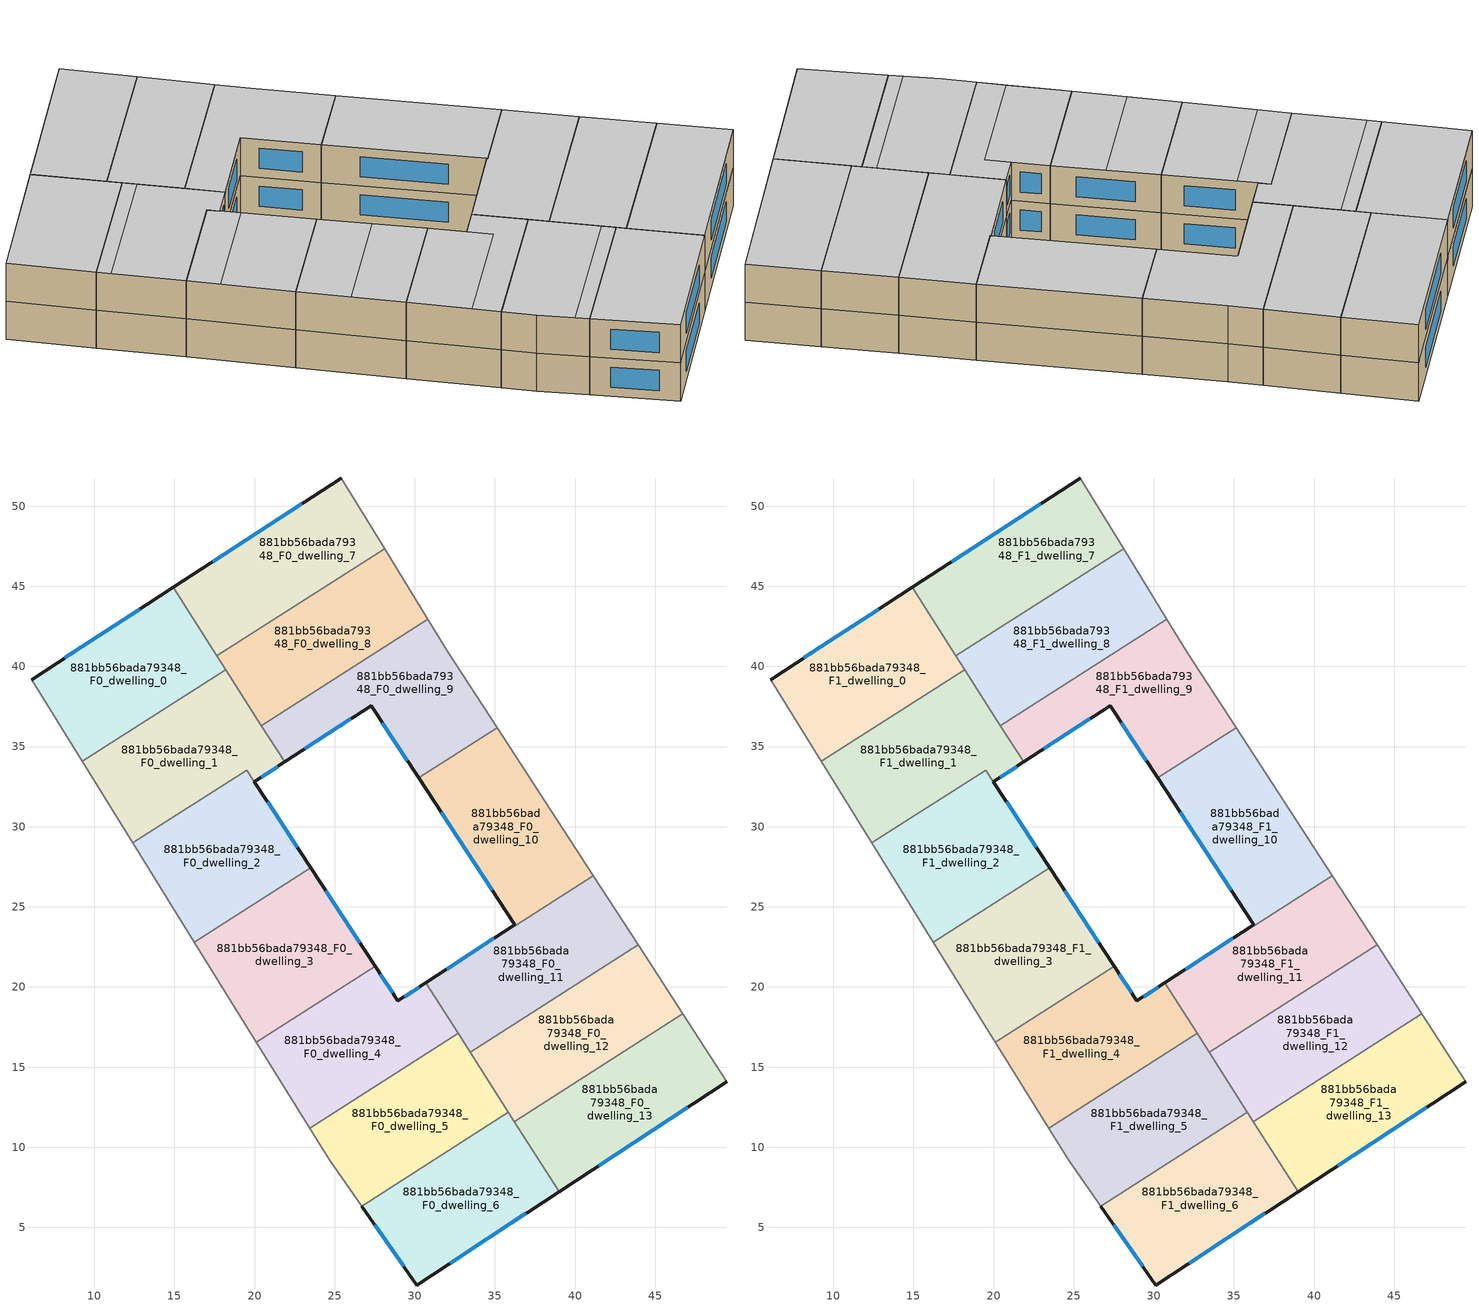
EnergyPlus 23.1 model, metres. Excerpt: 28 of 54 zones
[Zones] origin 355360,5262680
881bb56bada79348_F0_dwelling_0
 floor ground (EU_floor_Construction): 14.92,44.93 18.2,39.8 9.25,34.08 6.09,39.18 z0
 wall outside (EU_wall_Construction): 14.92,44.93 6.09,39.18 z0:3
 wall to 881bb56bada79348_F0_dwelling_1 (EU_wall_Construction): 9.25,34.08 18.2,39.8 z0:3
 wall adiabatic (EU_wall_Construction): 6.09,39.18 9.25,34.08 z0:3
 wall to 881bb56bada79348_F0_dwelling_7 (EU_wall_Construction): 17.65,40.65 14.92,44.93 z0:3
 wall to 881bb56bada79348_F0_dwelling_8 (EU_wall_Construction): 18.2,39.8 17.65,40.65 z0:3
 window (EU_Window_Construction): 12.85,43.58 8.16,40.53 z0.7:2.3
881bb56bada79348_F0_dwelling_1
 floor ground (EU_floor_Construction): 18.2,39.8 21.88,34.04 19.99,32.81 19.52,33.53 12.41,28.99 9.25,34.08 z0
 wall outside (EU_wall_Construction): 19.99,32.81 21.88,34.04 z0:3
 wall to 881bb56bada79348_F0_dwelling_2 (EU_wall_Construction): 12.41,28.99 19.52,33.53 19.99,32.81 z0:3
 wall adiabatic (EU_wall_Construction): 9.25,34.08 12.41,28.99 z0:3
 wall to 881bb56bada79348_F0_dwelling_8 (EU_wall_Construction): 20.43,36.3 18.2,39.8 z0:3
 wall to 881bb56bada79348_F0_dwelling_9 (EU_wall_Construction): 21.88,34.04 20.43,36.3 z0:3
 window (EU_Window_Construction): 20.43,33.1 21.43,33.75 z0.7:2.3
881bb56bada79348_F0_dwelling_10
 floor ground (EU_floor_Construction): 35.13,36.17 41.12,26.94 36.26,23.83 36.23,23.88 30.23,33.04 z0
 wall outside (EU_wall_Construction): 30.23,33.04 36.23,23.88 z0:3
 wall to 881bb56bada79348_F0_dwelling_9 (EU_wall_Construction): 35.13,36.17 30.23,33.04 z0:3
 wall adiabatic (EU_wall_Construction): 41.12,26.94 35.13,36.17 z0:3
 wall to 881bb56bada79348_F0_dwelling_11 (EU_wall_Construction): 36.23,23.88 36.26,23.83 41.12,26.94 z0:3
 window (EU_Window_Construction): 31.64,30.89 34.82,26.03 z0.7:2.3
881bb56bada79348_F0_dwelling_11
 floor ground (EU_floor_Construction): 41.12,26.94 43.93,22.63 33.45,15.93 30.68,20.26 36.23,23.88 36.26,23.83 z0
 wall outside (EU_wall_Construction): 36.23,23.88 30.68,20.26 z0:3
 wall to 881bb56bada79348_F0_dwelling_12 (EU_wall_Construction): 33.45,15.93 43.93,22.63 z0:3
 wall adiabatic (EU_wall_Construction): 43.93,22.63 41.12,26.94 z0:3
 wall to 881bb56bada79348_F0_dwelling_4 (EU_wall_Construction): 30.68,20.26 32.71,17.1 z0:3
 wall to 881bb56bada79348_F0_dwelling_5 (EU_wall_Construction): 32.71,17.1 33.45,15.93 z0:3
 window (EU_Window_Construction): 34.93,23.03 31.99,21.11 z0.7:2.3
881bb56bada79348_F0_dwelling_12
 floor ground (EU_floor_Construction): 43.93,22.63 46.72,18.33 36.22,11.61 33.45,15.93 z0
 wall to 881bb56bada79348_F0_dwelling_13 (EU_wall_Construction): 36.22,11.61 46.72,18.33 z0:3
 wall adiabatic (EU_wall_Construction): 46.72,18.33 43.93,22.63 z0:3
 wall to 881bb56bada79348_F0_dwelling_5 (EU_wall_Construction): 33.45,15.93 35.84,12.19 z0:3
 wall to 881bb56bada79348_F0_dwelling_6 (EU_wall_Construction): 35.84,12.19 36.22,11.61 z0:3
881bb56bada79348_F0_dwelling_13
 floor ground (EU_floor_Construction): 46.72,18.33 49.47,14.1 39.01,7.24 36.22,11.61 z0
 wall outside (EU_wall_Construction): 39.01,7.24 49.47,14.1 z0:3
 wall adiabatic (EU_wall_Construction): 49.47,14.1 46.72,18.33 z0:3
 wall to 881bb56bada79348_F0_dwelling_6 (EU_wall_Construction): 36.22,11.61 39.01,7.24 z0:3
 window (EU_Window_Construction): 41.47,8.85 47.01,12.49 z0.7:2.3
881bb56bada79348_F0_dwelling_2
 floor ground (EU_floor_Construction): 19.52,33.53 23.5,27.45 16.24,22.81 12.41,28.99 z0
 wall outside (EU_wall_Construction): 23.5,27.45 19.99,32.81 z0:3
 wall adiabatic (EU_wall_Construction): 12.41,28.99 16.24,22.81 z0:3
 wall to 881bb56bada79348_F0_dwelling_3 (EU_wall_Construction): 16.24,22.81 23.5,27.45 z0:3
 window (EU_Window_Construction): 22.67,28.7 20.81,31.55 z0.7:2.3
881bb56bada79348_F0_dwelling_3
 floor ground (EU_floor_Construction): 23.5,27.45 27.52,21.3 20.11,16.57 16.24,22.81 z0
 wall outside (EU_wall_Construction): 27.52,21.3 23.5,27.45 z0:3
 wall to 881bb56bada79348_F0_dwelling_4 (EU_wall_Construction): 20.11,16.57 27.52,21.3 z0:3
 wall adiabatic (EU_wall_Construction): 16.24,22.81 20.11,16.57 z0:3
 window (EU_Window_Construction): 26.58,22.75 24.44,26 z0.7:2.3
881bb56bada79348_F0_dwelling_4
 floor ground (EU_floor_Construction): 30.68,20.26 32.71,17.1 23.45,11.18 20.11,16.57 27.52,21.3 28.95,19.13 z0
 wall outside (EU_wall_Construction): 30.68,20.26 28.95,19.13 27.52,21.3 z0:3
 wall to 881bb56bada79348_F0_dwelling_5 (EU_wall_Construction): 23.45,11.18 32.71,17.1 z0:3
 wall adiabatic (EU_wall_Construction): 20.11,16.57 23.45,11.18 z0:3
 window (EU_Window_Construction): 30.28,20 29.36,19.39 / 28.61,19.64 27.86,20.79 z0.7:2.3
881bb56bada79348_F0_dwelling_5
 floor ground (EU_floor_Construction): 32.71,17.1 35.84,12.19 26.68,6.33 24.69,9.18 23.45,11.18 z0
 wall to 881bb56bada79348_F0_dwelling_6 (EU_wall_Construction): 26.68,6.33 35.84,12.19 z0:3
 wall adiabatic (EU_wall_Construction): 23.45,11.18 24.69,9.18 26.68,6.33 z0:3
881bb56bada79348_F0_dwelling_6
 floor ground (EU_floor_Construction): 35.84,12.19 39.01,7.24 30.11,1.41 26.68,6.33 z0
 wall outside (EU_wall_Construction): 26.68,6.33 30.11,1.41 39.01,7.24 z0:3
 window (EU_Window_Construction): 32.2,2.78 36.92,5.87 / 27.49,5.18 29.31,2.57 z0.7:2.3
881bb56bada79348_F0_dwelling_7
 floor ground (EU_floor_Construction): 25.4,51.75 28.11,47.34 17.65,40.65 14.92,44.93 z0
 wall outside (EU_wall_Construction): 25.4,51.75 14.92,44.93 z0:3
 wall to 881bb56bada79348_F0_dwelling_8 (EU_wall_Construction): 17.65,40.65 28.11,47.34 z0:3
 wall adiabatic (EU_wall_Construction): 28.11,47.34 25.4,51.75 z0:3
 window (EU_Window_Construction): 22.94,50.15 17.38,46.53 z0.7:2.3
881bb56bada79348_F0_dwelling_8
 floor ground (EU_floor_Construction): 28.11,47.34 30.81,42.93 20.43,36.3 17.65,40.65 z0
 wall adiabatic (EU_wall_Construction): 30.81,42.93 28.11,47.34 z0:3
 wall to 881bb56bada79348_F0_dwelling_9 (EU_wall_Construction): 20.43,36.3 30.81,42.93 z0:3
881bb56bada79348_F0_dwelling_9
 floor ground (EU_floor_Construction): 32.05,40.9 35.13,36.17 30.23,33.04 27.28,37.55 21.88,34.04 20.43,36.3 30.81,42.93 z0
 wall outside (EU_wall_Construction): 21.88,34.04 27.28,37.55 30.23,33.04 z0:3
 wall adiabatic (EU_wall_Construction): 35.13,36.17 32.05,40.9 30.81,42.93 z0:3
 window (EU_Window_Construction): 27.97,36.49 29.54,34.1 / 23.15,34.86 26.01,36.73 z0.7:2.3
881bb56bada79348_F1_dwelling_0
 floor to 881bb56bada79348_F0_dwelling_0 (EU_floor_Construction): 14.92,44.93 18.2,39.8 9.25,34.08 6.09,39.18 z3
 wall outside (EU_wall_Construction): 14.92,44.93 6.09,39.18 z3:6
 wall to 881bb56bada79348_F1_dwelling_1 (EU_wall_Construction): 9.25,34.08 18.2,39.8 z3:6
 wall adiabatic (EU_wall_Construction): 6.09,39.18 9.25,34.08 z3:6
 wall to 881bb56bada79348_F1_dwelling_7 (EU_wall_Construction): 17.65,40.65 14.92,44.93 z3:6
 wall to 881bb56bada79348_F1_dwelling_8 (EU_wall_Construction): 18.2,39.8 17.65,40.65 z3:6
 window (EU_Window_Construction): 12.85,43.58 8.16,40.53 z3.7:5.3
 ceiling to 881bb56bada79348_F2_dwelling_0 (EU_floor_Construction): 18.2,39.8 14.92,44.93 6.09,39.18 9.25,34.08 z6
881bb56bada79348_F1_dwelling_1
 floor to 881bb56bada79348_F0_dwelling_1 (EU_floor_Construction): 18.2,39.8 21.88,34.04 19.99,32.81 19.52,33.53 12.41,28.99 9.25,34.08 z3
 wall outside (EU_wall_Construction): 19.99,32.81 21.88,34.04 z3:6
 wall to 881bb56bada79348_F1_dwelling_2 (EU_wall_Construction): 12.41,28.99 19.52,33.53 19.99,32.81 z3:6
 wall adiabatic (EU_wall_Construction): 9.25,34.08 12.41,28.99 z3:6
 wall to 881bb56bada79348_F1_dwelling_8 (EU_wall_Construction): 20.43,36.3 18.2,39.8 z3:6
 wall to 881bb56bada79348_F1_dwelling_9 (EU_wall_Construction): 21.88,34.04 20.43,36.3 z3:6
 window (EU_Window_Construction): 20.43,33.1 21.43,33.75 z3.7:5.3
 ceiling to 881bb56bada79348_F2_dwelling_1 (EU_floor_Construction): 19.99,32.81 21.88,34.04 18.74,38.95 9.78,33.23 12.41,28.99 19.52,33.53 z6
 ceiling to 881bb56bada79348_F2_dwelling_0 (EU_floor_Construction): 18.74,38.95 18.2,39.8 9.25,34.08 9.78,33.23 z6
881bb56bada79348_F1_dwelling_10
 floor to 881bb56bada79348_F0_dwelling_10 (EU_floor_Construction): 35.13,36.17 41.12,26.94 36.26,23.83 36.23,23.88 30.23,33.04 z3
 wall outside (EU_wall_Construction): 30.23,33.04 36.23,23.88 z3:6
 wall to 881bb56bada79348_F1_dwelling_9 (EU_wall_Construction): 35.13,36.17 30.23,33.04 z3:6
 wall adiabatic (EU_wall_Construction): 41.12,26.94 35.13,36.17 z3:6
 wall to 881bb56bada79348_F1_dwelling_11 (EU_wall_Construction): 36.23,23.88 36.26,23.83 41.12,26.94 z3:6
 window (EU_Window_Construction): 31.64,30.89 34.82,26.03 z3.7:5.3
 ceiling to 881bb56bada79348_F2_dwelling_9 (EU_floor_Construction): 41.12,26.94 35.13,36.17 30.23,33.04 36.23,23.88 36.26,23.83 z6
881bb56bada79348_F1_dwelling_11
 floor to 881bb56bada79348_F0_dwelling_11 (EU_floor_Construction): 41.12,26.94 43.93,22.63 33.45,15.93 30.68,20.26 36.23,23.88 36.26,23.83 z3
 wall outside (EU_wall_Construction): 36.23,23.88 30.68,20.26 z3:6
 wall to 881bb56bada79348_F1_dwelling_12 (EU_wall_Construction): 33.45,15.93 43.93,22.63 z3:6
 wall adiabatic (EU_wall_Construction): 43.93,22.63 41.12,26.94 z3:6
 wall to 881bb56bada79348_F1_dwelling_4 (EU_wall_Construction): 30.68,20.26 32.71,17.1 z3:6
 wall to 881bb56bada79348_F1_dwelling_5 (EU_wall_Construction): 32.71,17.1 33.45,15.93 z3:6
 window (EU_Window_Construction): 34.93,23.03 31.99,21.11 z3.7:5.3
 ceiling to 881bb56bada79348_F2_dwelling_10 (EU_floor_Construction): 43.93,22.63 41.12,26.94 36.26,23.83 36.23,23.88 30.68,20.26 33.45,15.93 z6
881bb56bada79348_F1_dwelling_12
 floor to 881bb56bada79348_F0_dwelling_12 (EU_floor_Construction): 43.93,22.63 46.72,18.33 36.22,11.61 33.45,15.93 z3
 wall to 881bb56bada79348_F1_dwelling_13 (EU_wall_Construction): 36.22,11.61 46.72,18.33 z3:6
 wall adiabatic (EU_wall_Construction): 46.72,18.33 43.93,22.63 z3:6
 wall to 881bb56bada79348_F1_dwelling_5 (EU_wall_Construction): 33.45,15.93 35.84,12.19 z3:6
 wall to 881bb56bada79348_F1_dwelling_6 (EU_wall_Construction): 35.84,12.19 36.22,11.61 z3:6
 ceiling to 881bb56bada79348_F2_dwelling_11 (EU_floor_Construction): 46.72,18.33 43.93,22.63 33.45,15.93 36.22,11.61 z6
881bb56bada79348_F1_dwelling_13
 floor to 881bb56bada79348_F0_dwelling_13 (EU_floor_Construction): 46.72,18.33 49.47,14.1 39.01,7.24 36.22,11.61 z3
 wall outside (EU_wall_Construction): 39.01,7.24 49.47,14.1 z3:6
 wall adiabatic (EU_wall_Construction): 49.47,14.1 46.72,18.33 z3:6
 wall to 881bb56bada79348_F1_dwelling_6 (EU_wall_Construction): 36.22,11.61 39.01,7.24 z3:6
 window (EU_Window_Construction): 41.47,8.85 47.01,12.49 z3.7:5.3
 ceiling to 881bb56bada79348_F2_dwelling_12 (EU_floor_Construction): 49.47,14.1 46.72,18.33 36.22,11.61 39.01,7.24 z6
881bb56bada79348_F1_dwelling_2
 floor to 881bb56bada79348_F0_dwelling_2 (EU_floor_Construction): 19.52,33.53 23.5,27.45 16.24,22.81 12.41,28.99 z3
 wall outside (EU_wall_Construction): 23.5,27.45 19.99,32.81 z3:6
 wall adiabatic (EU_wall_Construction): 12.41,28.99 16.24,22.81 z3:6
 wall to 881bb56bada79348_F1_dwelling_3 (EU_wall_Construction): 16.24,22.81 23.5,27.45 z3:6
 window (EU_Window_Construction): 22.67,28.7 20.81,31.55 z3.7:5.3
 ceiling to 881bb56bada79348_F2_dwelling_2 (EU_floor_Construction): 23.5,27.45 20.77,31.61 13.62,27.04 16.24,22.81 z6
 ceiling to 881bb56bada79348_F2_dwelling_1 (EU_floor_Construction): 20.77,31.61 19.52,33.53 12.41,28.99 13.62,27.04 z6
881bb56bada79348_F1_dwelling_3
 floor to 881bb56bada79348_F0_dwelling_3 (EU_floor_Construction): 23.5,27.45 27.52,21.3 20.11,16.57 16.24,22.81 z3
 wall outside (EU_wall_Construction): 27.52,21.3 23.5,27.45 z3:6
 wall to 881bb56bada79348_F1_dwelling_4 (EU_wall_Construction): 20.11,16.57 27.52,21.3 z3:6
 wall adiabatic (EU_wall_Construction): 16.24,22.81 20.11,16.57 z3:6
 window (EU_Window_Construction): 26.58,22.75 24.44,26 z3.7:5.3
 ceiling to 881bb56bada79348_F2_dwelling_3 (EU_floor_Construction): 27.52,21.3 25.52,24.36 18.19,19.67 20.11,16.57 z6
 ceiling to 881bb56bada79348_F2_dwelling_2 (EU_floor_Construction): 25.52,24.36 23.5,27.45 16.24,22.81 18.19,19.67 z6
881bb56bada79348_F1_dwelling_4
 floor to 881bb56bada79348_F0_dwelling_4 (EU_floor_Construction): 30.68,20.26 32.71,17.1 23.45,11.18 20.11,16.57 27.52,21.3 28.95,19.13 z3
 wall outside (EU_wall_Construction): 30.68,20.26 28.95,19.13 27.52,21.3 z3:6
 wall to 881bb56bada79348_F1_dwelling_5 (EU_wall_Construction): 23.45,11.18 32.71,17.1 z3:6
 wall adiabatic (EU_wall_Construction): 20.11,16.57 23.45,11.18 z3:6
 window (EU_Window_Construction): 30.28,20 29.36,19.39 / 28.61,19.64 27.86,20.79 z3.7:5.3
 ceiling to 881bb56bada79348_F2_dwelling_4 (EU_floor_Construction): 32.71,17.1 30.68,20.26 28.95,19.13 29.93,17.63 22.43,12.83 23.45,11.19 z6
 ceiling to 881bb56bada79348_F2_dwelling_3 (EU_floor_Construction): 29.93,17.63 27.52,21.3 20.11,16.57 22.43,12.83 z6
881bb56bada79348_F1_dwelling_5
 floor to 881bb56bada79348_F0_dwelling_5 (EU_floor_Construction): 32.71,17.1 35.84,12.19 26.68,6.33 24.69,9.18 23.45,11.18 z3
 wall to 881bb56bada79348_F1_dwelling_6 (EU_wall_Construction): 26.68,6.33 35.84,12.19 z3:6
 wall adiabatic (EU_wall_Construction): 23.45,11.18 24.69,9.18 26.68,6.33 z3:6
 ceiling to 881bb56bada79348_F2_dwelling_4 (EU_floor_Construction): 35.32,13.02 32.71,17.1 23.45,11.19 24.69,9.18 26.12,7.14 z6
 ceiling to 881bb56bada79348_F2_dwelling_5 (EU_floor_Construction): 35.84,12.19 35.32,13.02 26.12,7.14 26.68,6.33 z6
881bb56bada79348_F1_dwelling_6
 floor to 881bb56bada79348_F0_dwelling_6 (EU_floor_Construction): 35.84,12.19 39.01,7.24 30.11,1.41 26.68,6.33 z3
 wall outside (EU_wall_Construction): 26.68,6.33 30.11,1.41 39.01,7.24 z3:6
 window (EU_Window_Construction): 32.2,2.78 36.92,5.87 / 27.49,5.18 29.31,2.57 z3.7:5.3
 ceiling to 881bb56bada79348_F2_dwelling_5 (EU_floor_Construction): 39.01,7.24 35.84,12.19 26.68,6.33 30.11,1.41 z6
881bb56bada79348_F1_dwelling_7
 floor to 881bb56bada79348_F0_dwelling_7 (EU_floor_Construction): 25.4,51.75 28.11,47.34 17.65,40.65 14.92,44.93 z3
 wall outside (EU_wall_Construction): 25.4,51.75 14.92,44.93 z3:6
 wall to 881bb56bada79348_F1_dwelling_8 (EU_wall_Construction): 17.65,40.65 28.11,47.34 z3:6
 wall adiabatic (EU_wall_Construction): 28.11,47.34 25.4,51.75 z3:6
 window (EU_Window_Construction): 22.94,50.15 17.38,46.53 z3.7:5.3
 ceiling to 881bb56bada79348_F2_dwelling_6 (EU_floor_Construction): 28.11,47.34 25.4,51.75 14.92,44.93 17.65,40.65 z6
881bb56bada79348_F1_dwelling_8
 floor to 881bb56bada79348_F0_dwelling_8 (EU_floor_Construction): 28.11,47.34 30.81,42.93 20.43,36.3 17.65,40.65 z3
 wall adiabatic (EU_wall_Construction): 30.81,42.93 28.11,47.34 z3:6
 wall to 881bb56bada79348_F1_dwelling_9 (EU_wall_Construction): 20.43,36.3 30.81,42.93 z3:6
 ceiling to 881bb56bada79348_F2_dwelling_7 (EU_floor_Construction): 30.81,42.93 28.11,47.34 17.65,40.65 20.43,36.3 z6
881bb56bada79348_F1_dwelling_9
 floor to 881bb56bada79348_F0_dwelling_9 (EU_floor_Construction): 32.05,40.9 35.13,36.17 30.23,33.04 27.28,37.55 21.88,34.04 20.43,36.3 30.81,42.93 z3
 wall outside (EU_wall_Construction): 21.88,34.04 27.28,37.55 30.23,33.04 z3:6
 wall adiabatic (EU_wall_Construction): 35.13,36.17 32.05,40.9 30.81,42.93 z3:6
 window (EU_Window_Construction): 27.97,36.49 29.54,34.1 / 23.15,34.86 26.01,36.73 z3.7:5.3
 ceiling to 881bb56bada79348_F2_dwelling_8 (EU_floor_Construction): 35.13,36.17 32.05,40.9 30.81,42.93 20.43,36.3 21.88,34.04 27.28,37.55 30.23,33.04 z6
[Building]
EU S2 Campaign: North Axis=0; Terrain=City; Solar Distribution=FullExterior
[Site:Location]
Budapest.Ferenc.Liszt.Intl.AP: Latitude=47.437; Longitude=19.256; Time Zone=1; Elevation=185
[SizingPeriod:WeatherFileDays]
AnnualSizingPeriod: Begin Month=1; Begin Day of Month=1; End Month=12; End Day of Month=31; Day of Week for Start Day=Monday; Use Weather File Daylight Saving Period=No; Use Weather File Rain and Snow Indicators=No
[MATERIAL]
EU_InternalMass_Material: Roughness=MediumRough; Thickness=0.1; Conductivity=1; Density=1800; Specific Heat=900; Thermal Absorptance=0.9; Solar Absorptance=0.7; Visible Absorptance=0.7
[MATERIAL:NOMASS] Roughness=MediumRough; Thermal Absorptance=0.9; Solar Absorptance=0.7; Visible Absorptance=0.7
Name | Thermal Resistance
EU_wall_NoMass | 0.832559
EU_floor_NoMass | 0.872794
[WINDOWMATERIAL:SIMPLEGLAZINGSYSTEM]
EU_Window_SimpleGlazing: UFactor=2.79869; Solar Heat Gain Coefficient=0.75; Visible Transmittance=0.75
[CONSTRUCTION]
EU_wall_Construction: EU_wall_NoMass
EU_floor_Construction: EU_floor_NoMass
EU_Window_Construction: EU_Window_SimpleGlazing
EU_InternalMass_Construction: EU_InternalMass_Material
[ZONE] Type=1; Multiplier=1; Ceiling Height=autocalculate; Floor Area=autocalculate; Part of Total Floor Area=Yes
Name | Volume
881bb56bada79348_F0_dwelling_0; 881bb56bada79348_F1_dwelling_0 | 191.667
881bb56bada79348_F0_dwelling_1; 881bb56bada79348_F1_dwelling_1 | 197.442
881bb56bada79348_F0_dwelling_10; 881bb56bada79348_F1_dwelling_10 | 191.251
881bb56bada79348_F0_dwelling_11; 881bb56bada79348_F1_dwelling_11 | 192.069
881bb56bada79348_F0_dwelling_12; 881bb56bada79348_F1_dwelling_12 | 191.651
881bb56bada79348_F0_dwelling_13; 881bb56bada79348_F1_dwelling_13 | 191.644
881bb56bada79348_F0_dwelling_2; 881bb56bada79348_F1_dwelling_2 | 185.844
881bb56bada79348_F0_dwelling_3; 881bb56bada79348_F1_dwelling_3 | 191.674
881bb56bada79348_F0_dwelling_4; 881bb56bada79348_F1_dwelling_4 | 191.639
881bb56bada79348_F0_dwelling_5; 881bb56bada79348_F1_dwelling_5 | 191.645
881bb56bada79348_F0_dwelling_6; 881bb56bada79348_F1_dwelling_6 | 191.666
881bb56bada79348_F0_dwelling_7; 881bb56bada79348_F1_dwelling_7 | 191.673
881bb56bada79348_F0_dwelling_8; 881bb56bada79348_F1_dwelling_8 | 191.653
881bb56bada79348_F0_dwelling_9; 881bb56bada79348_F1_dwelling_9 | 191.665
[INTERNALMASS] Construction=EU_InternalMass_Construction
Name | Zone or ZoneList | Surface Area
881bb56bada79348_F0_dwelling_0_EU_InternalMass | 881bb56bada79348_F0_dwelling_0 | 63.889
881bb56bada79348_F0_dwelling_1_EU_InternalMass | 881bb56bada79348_F0_dwelling_1 | 65.8134
881bb56bada79348_F0_dwelling_2_EU_InternalMass | 881bb56bada79348_F0_dwelling_2 | 61.9456
881bb56bada79348_F0_dwelling_3_EU_InternalMass | 881bb56bada79348_F0_dwelling_3 | 63.8916
881bb56bada79348_F0_dwelling_4_EU_InternalMass | 881bb56bada79348_F0_dwelling_4 | 63.8797
881bb56bada79348_F0_dwelling_5_EU_InternalMass | 881bb56bada79348_F0_dwelling_5 | 63.8815
881bb56bada79348_F0_dwelling_6_EU_InternalMass | 881bb56bada79348_F0_dwelling_6 | 63.8886
881bb56bada79348_F0_dwelling_7_EU_InternalMass | 881bb56bada79348_F0_dwelling_7 | 63.8908
881bb56bada79348_F0_dwelling_8_EU_InternalMass | 881bb56bada79348_F0_dwelling_8 | 63.8863
881bb56bada79348_F0_dwelling_9_EU_InternalMass | 881bb56bada79348_F0_dwelling_9 | 63.8881
881bb56bada79348_F0_dwelling_10_EU_InternalMass | 881bb56bada79348_F0_dwelling_10 | 63.7519
881bb56bada79348_F0_dwelling_11_EU_InternalMass | 881bb56bada79348_F0_dwelling_11 | 64.0219
881bb56bada79348_F0_dwelling_12_EU_InternalMass | 881bb56bada79348_F0_dwelling_12 | 63.8837
881bb56bada79348_F0_dwelling_13_EU_InternalMass | 881bb56bada79348_F0_dwelling_13 | 63.8813
881bb56bada79348_F1_dwelling_0_EU_InternalMass | 881bb56bada79348_F1_dwelling_0 | 63.889
881bb56bada79348_F1_dwelling_1_EU_InternalMass | 881bb56bada79348_F1_dwelling_1 | 65.8134
881bb56bada79348_F1_dwelling_2_EU_InternalMass | 881bb56bada79348_F1_dwelling_2 | 61.9456
881bb56bada79348_F1_dwelling_3_EU_InternalMass | 881bb56bada79348_F1_dwelling_3 | 63.8916
881bb56bada79348_F1_dwelling_4_EU_InternalMass | 881bb56bada79348_F1_dwelling_4 | 63.8797
881bb56bada79348_F1_dwelling_5_EU_InternalMass | 881bb56bada79348_F1_dwelling_5 | 63.8815
881bb56bada79348_F1_dwelling_6_EU_InternalMass | 881bb56bada79348_F1_dwelling_6 | 63.8886
881bb56bada79348_F1_dwelling_7_EU_InternalMass | 881bb56bada79348_F1_dwelling_7 | 63.8908
881bb56bada79348_F1_dwelling_8_EU_InternalMass | 881bb56bada79348_F1_dwelling_8 | 63.8863
881bb56bada79348_F1_dwelling_9_EU_InternalMass | 881bb56bada79348_F1_dwelling_9 | 63.8881
881bb56bada79348_F1_dwelling_10_EU_InternalMass | 881bb56bada79348_F1_dwelling_10 | 63.7519
881bb56bada79348_F1_dwelling_11_EU_InternalMass | 881bb56bada79348_F1_dwelling_11 | 64.0219
881bb56bada79348_F1_dwelling_12_EU_InternalMass | 881bb56bada79348_F1_dwelling_12 | 63.8837
881bb56bada79348_F1_dwelling_13_EU_InternalMass | 881bb56bada79348_F1_dwelling_13 | 63.8813
[OTHEREQUIPMENT] Fuel Type=Electricity; Design Level Calculation Method=Watts/Area; Power per Zone Floor Area=1; Fraction Latent=0; Fraction Radiant=0; Fraction Lost=0; Carbon Dioxide Generation Rate=0; EndUse Subcategory=EU_Step8_InternalGains
Name | Zone or ZoneList or Space or SpaceList | Schedule
EU_Step8_InternalGain_881bb56bada79348_F0_dwelling_0_f000 | 881bb56bada79348_F0_dwelling_0 | EU_Step8_GainSchedule_881bb56bada79348_F0_dwelling_0_f000
EU_Step8_InternalGain_881bb56bada79348_F0_dwelling_1_f000 | 881bb56bada79348_F0_dwelling_1 | EU_Step8_GainSchedule_881bb56bada79348_F0_dwelling_1_f000
EU_Step8_InternalGain_881bb56bada79348_F0_dwelling_2_f000 | 881bb56bada79348_F0_dwelling_2 | EU_Step8_GainSchedule_881bb56bada79348_F0_dwelling_2_f000
EU_Step8_InternalGain_881bb56bada79348_F0_dwelling_3_f000 | 881bb56bada79348_F0_dwelling_3 | EU_Step8_GainSchedule_881bb56bada79348_F0_dwelling_3_f000
EU_Step8_InternalGain_881bb56bada79348_F0_dwelling_4_f000 | 881bb56bada79348_F0_dwelling_4 | EU_Step8_GainSchedule_881bb56bada79348_F0_dwelling_4_f000
EU_Step8_InternalGain_881bb56bada79348_F0_dwelling_5_f000 | 881bb56bada79348_F0_dwelling_5 | EU_Step8_GainSchedule_881bb56bada79348_F0_dwelling_5_f000
EU_Step8_InternalGain_881bb56bada79348_F0_dwelling_6_f000 | 881bb56bada79348_F0_dwelling_6 | EU_Step8_GainSchedule_881bb56bada79348_F0_dwelling_6_f000
EU_Step8_InternalGain_881bb56bada79348_F0_dwelling_7_f000 | 881bb56bada79348_F0_dwelling_7 | EU_Step8_GainSchedule_881bb56bada79348_F0_dwelling_7_f000
EU_Step8_InternalGain_881bb56bada79348_F0_dwelling_8_f000 | 881bb56bada79348_F0_dwelling_8 | EU_Step8_GainSchedule_881bb56bada79348_F0_dwelling_8_f000
EU_Step8_InternalGain_881bb56bada79348_F0_dwelling_9_f000 | 881bb56bada79348_F0_dwelling_9 | EU_Step8_GainSchedule_881bb56bada79348_F0_dwelling_9_f000
EU_Step8_InternalGain_881bb56bada79348_F0_dwelling_10_f000 | 881bb56bada79348_F0_dwelling_10 | EU_Step8_GainSchedule_881bb56bada79348_F0_dwelling_10_f000
EU_Step8_InternalGain_881bb56bada79348_F0_dwelling_11_f000 | 881bb56bada79348_F0_dwelling_11 | EU_Step8_GainSchedule_881bb56bada79348_F0_dwelling_11_f000
EU_Step8_InternalGain_881bb56bada79348_F0_dwelling_12_f000 | 881bb56bada79348_F0_dwelling_12 | EU_Step8_GainSchedule_881bb56bada79348_F0_dwelling_12_f000
EU_Step8_InternalGain_881bb56bada79348_F0_dwelling_13_f000 | 881bb56bada79348_F0_dwelling_13 | EU_Step8_GainSchedule_881bb56bada79348_F0_dwelling_13_f000
EU_Step8_InternalGain_881bb56bada79348_F1_dwelling_0_f000 | 881bb56bada79348_F1_dwelling_0 | EU_Step8_GainSchedule_881bb56bada79348_F1_dwelling_0_f000
EU_Step8_InternalGain_881bb56bada79348_F1_dwelling_1_f000 | 881bb56bada79348_F1_dwelling_1 | EU_Step8_GainSchedule_881bb56bada79348_F1_dwelling_1_f000
EU_Step8_InternalGain_881bb56bada79348_F1_dwelling_2_f000 | 881bb56bada79348_F1_dwelling_2 | EU_Step8_GainSchedule_881bb56bada79348_F1_dwelling_2_f000
EU_Step8_InternalGain_881bb56bada79348_F1_dwelling_3_f000 | 881bb56bada79348_F1_dwelling_3 | EU_Step8_GainSchedule_881bb56bada79348_F1_dwelling_3_f000
EU_Step8_InternalGain_881bb56bada79348_F1_dwelling_4_f000 | 881bb56bada79348_F1_dwelling_4 | EU_Step8_GainSchedule_881bb56bada79348_F1_dwelling_4_f000
EU_Step8_InternalGain_881bb56bada79348_F1_dwelling_5_f000 | 881bb56bada79348_F1_dwelling_5 | EU_Step8_GainSchedule_881bb56bada79348_F1_dwelling_5_f000
EU_Step8_InternalGain_881bb56bada79348_F1_dwelling_6_f000 | 881bb56bada79348_F1_dwelling_6 | EU_Step8_GainSchedule_881bb56bada79348_F1_dwelling_6_f000
EU_Step8_InternalGain_881bb56bada79348_F1_dwelling_7_f000 | 881bb56bada79348_F1_dwelling_7 | EU_Step8_GainSchedule_881bb56bada79348_F1_dwelling_7_f000
EU_Step8_InternalGain_881bb56bada79348_F1_dwelling_8_f000 | 881bb56bada79348_F1_dwelling_8 | EU_Step8_GainSchedule_881bb56bada79348_F1_dwelling_8_f000
EU_Step8_InternalGain_881bb56bada79348_F1_dwelling_9_f000 | 881bb56bada79348_F1_dwelling_9 | EU_Step8_GainSchedule_881bb56bada79348_F1_dwelling_9_f000
EU_Step8_InternalGain_881bb56bada79348_F1_dwelling_10_f000 | 881bb56bada79348_F1_dwelling_10 | EU_Step8_GainSchedule_881bb56bada79348_F1_dwelling_10_f000
EU_Step8_InternalGain_881bb56bada79348_F1_dwelling_11_f000 | 881bb56bada79348_F1_dwelling_11 | EU_Step8_GainSchedule_881bb56bada79348_F1_dwelling_11_f000
EU_Step8_InternalGain_881bb56bada79348_F1_dwelling_12_f000 | 881bb56bada79348_F1_dwelling_12 | EU_Step8_GainSchedule_881bb56bada79348_F1_dwelling_12_f000
EU_Step8_InternalGain_881bb56bada79348_F1_dwelling_13_f000 | 881bb56bada79348_F1_dwelling_13 | EU_Step8_GainSchedule_881bb56bada79348_F1_dwelling_13_f000
[ZONEVENTILATION:DESIGNFLOWRATE] Schedule=EU_AlwaysOn; Design Flow Rate Calculation Method=AirChanges/Hour; Air Changes per Hour=0.475469; Ventilation Type=Natural; Fan Pressure Rise=0; Fan Total Efficiency=1; Constant Term Coefficient=1; Temperature Term Coefficient=0; Velocity Term Coefficient=0; Velocity Squared Term Coefficient=0; Minimum Indoor Temperature=-100; Maximum Indoor Temperature=100; Delta Temperature=-100; Minimum Outdoor Temperature=-100; Maximum Outdoor Temperature=100; Maximum Wind Speed=40
Name | Zone or ZoneList or Space or SpaceList
EU_ConstantAir_881bb56bada79348_F0_dwelling_0 | 881bb56bada79348_F0_dwelling_0
EU_ConstantAir_881bb56bada79348_F0_dwelling_1 | 881bb56bada79348_F0_dwelling_1
EU_ConstantAir_881bb56bada79348_F0_dwelling_2 | 881bb56bada79348_F0_dwelling_2
EU_ConstantAir_881bb56bada79348_F0_dwelling_3 | 881bb56bada79348_F0_dwelling_3
EU_ConstantAir_881bb56bada79348_F0_dwelling_4 | 881bb56bada79348_F0_dwelling_4
EU_ConstantAir_881bb56bada79348_F0_dwelling_5 | 881bb56bada79348_F0_dwelling_5
EU_ConstantAir_881bb56bada79348_F0_dwelling_6 | 881bb56bada79348_F0_dwelling_6
EU_ConstantAir_881bb56bada79348_F0_dwelling_7 | 881bb56bada79348_F0_dwelling_7
EU_ConstantAir_881bb56bada79348_F0_dwelling_8 | 881bb56bada79348_F0_dwelling_8
EU_ConstantAir_881bb56bada79348_F0_dwelling_9 | 881bb56bada79348_F0_dwelling_9
EU_ConstantAir_881bb56bada79348_F0_dwelling_10 | 881bb56bada79348_F0_dwelling_10
EU_ConstantAir_881bb56bada79348_F0_dwelling_11 | 881bb56bada79348_F0_dwelling_11
EU_ConstantAir_881bb56bada79348_F0_dwelling_12 | 881bb56bada79348_F0_dwelling_12
EU_ConstantAir_881bb56bada79348_F0_dwelling_13 | 881bb56bada79348_F0_dwelling_13
EU_ConstantAir_881bb56bada79348_F1_dwelling_0 | 881bb56bada79348_F1_dwelling_0
EU_ConstantAir_881bb56bada79348_F1_dwelling_1 | 881bb56bada79348_F1_dwelling_1
EU_ConstantAir_881bb56bada79348_F1_dwelling_2 | 881bb56bada79348_F1_dwelling_2
EU_ConstantAir_881bb56bada79348_F1_dwelling_3 | 881bb56bada79348_F1_dwelling_3
EU_ConstantAir_881bb56bada79348_F1_dwelling_4 | 881bb56bada79348_F1_dwelling_4
EU_ConstantAir_881bb56bada79348_F1_dwelling_5 | 881bb56bada79348_F1_dwelling_5
EU_ConstantAir_881bb56bada79348_F1_dwelling_6 | 881bb56bada79348_F1_dwelling_6
EU_ConstantAir_881bb56bada79348_F1_dwelling_7 | 881bb56bada79348_F1_dwelling_7
EU_ConstantAir_881bb56bada79348_F1_dwelling_8 | 881bb56bada79348_F1_dwelling_8
EU_ConstantAir_881bb56bada79348_F1_dwelling_9 | 881bb56bada79348_F1_dwelling_9
EU_ConstantAir_881bb56bada79348_F1_dwelling_10 | 881bb56bada79348_F1_dwelling_10
EU_ConstantAir_881bb56bada79348_F1_dwelling_11 | 881bb56bada79348_F1_dwelling_11
EU_ConstantAir_881bb56bada79348_F1_dwelling_12 | 881bb56bada79348_F1_dwelling_12
EU_ConstantAir_881bb56bada79348_F1_dwelling_13 | 881bb56bada79348_F1_dwelling_13
[HVACTEMPLATE:THERMOSTAT] Constant Heating Setpoint=20; Constant Cooling Setpoint=50
EU_HeatOnly_881bb56bada79348_F0_dwelling_0; EU_HeatOnly_881bb56bada79348_F0_dwelling_1; EU_HeatOnly_881bb56bada79348_F0_dwelling_2; EU_HeatOnly_881bb56bada79348_F0_dwelling_3; EU_HeatOnly_881bb56bada79348_F0_dwelling_4; EU_HeatOnly_881bb56bada79348_F0_dwelling_5; EU_HeatOnly_881bb56bada79348_F0_dwelling_6; EU_HeatOnly_881bb56bada79348_F0_dwelling_7; EU_HeatOnly_881bb56bada79348_F0_dwelling_8; EU_HeatOnly_881bb56bada79348_F0_dwelling_9; EU_HeatOnly_881bb56bada79348_F0_dwelling_10; EU_HeatOnly_881bb56bada79348_F0_dwelling_11; EU_HeatOnly_881bb56bada79348_F0_dwelling_12; EU_HeatOnly_881bb56bada79348_F0_dwelling_13; EU_HeatOnly_881bb56bada79348_F1_dwelling_0; EU_HeatOnly_881bb56bada79348_F1_dwelling_1; EU_HeatOnly_881bb56bada79348_F1_dwelling_2; EU_HeatOnly_881bb56bada79348_F1_dwelling_3; EU_HeatOnly_881bb56bada79348_F1_dwelling_4; EU_HeatOnly_881bb56bada79348_F1_dwelling_5; EU_HeatOnly_881bb56bada79348_F1_dwelling_6; EU_HeatOnly_881bb56bada79348_F1_dwelling_7; EU_HeatOnly_881bb56bada79348_F1_dwelling_8; EU_HeatOnly_881bb56bada79348_F1_dwelling_9; EU_HeatOnly_881bb56bada79348_F1_dwelling_10; EU_HeatOnly_881bb56bada79348_F1_dwelling_11; EU_HeatOnly_881bb56bada79348_F1_dwelling_12; EU_HeatOnly_881bb56bada79348_F1_dwelling_13; EU_HeatOnly_881bb56bada79348_F2_dwelling_0; EU_HeatOnly_881bb56bada79348_F2_dwelling_1; EU_HeatOnly_881bb56bada79348_F2_dwelling_2; EU_HeatOnly_881bb56bada79348_F2_dwelling_3; EU_HeatOnly_881bb56bada79348_F2_dwelling_4; EU_HeatOnly_881bb56bada79348_F2_dwelling_5; EU_HeatOnly_881bb56bada79348_F2_dwelling_6; EU_HeatOnly_881bb56bada79348_F2_dwelling_7; EU_HeatOnly_881bb56bada79348_F2_dwelling_8; EU_HeatOnly_881bb56bada79348_F2_dwelling_9; EU_HeatOnly_881bb56bada79348_F2_dwelling_10; EU_HeatOnly_881bb56bada79348_F2_dwelling_11; EU_HeatOnly_881bb56bada79348_F2_dwelling_12; EU_HeatOnly_881bb56bada79348_F3_dwelling_0; EU_HeatOnly_881bb56bada79348_F3_dwelling_1; EU_HeatOnly_881bb56bada79348_F3_dwelling_2; EU_HeatOnly_881bb56bada79348_F3_dwelling_3; EU_HeatOnly_881bb56bada79348_F3_dwelling_4; EU_HeatOnly_881bb56bada79348_F3_dwelling_5; EU_HeatOnly_881bb56bada79348_F3_dwelling_6; EU_HeatOnly_881bb56bada79348_F3_dwelling_7; EU_HeatOnly_881bb56bada79348_F3_dwelling_8; EU_HeatOnly_881bb56bada79348_F3_dwelling_9; EU_HeatOnly_881bb56bada79348_F3_dwelling_10; EU_HeatOnly_881bb56bada79348_F3_dwelling_11; EU_HeatOnly_881bb56bada79348_F3_dwelling_12
[HVACTEMPLATE:ZONE:IDEALLOADSAIRSYSTEM] System Availability Schedule=EU_AlwaysOn; Maximum Heating Supply Air Temperature=50; Minimum Cooling Supply Air Temperature=13; Maximum Heating Supply Air Humidity Ratio=0.0156; Minimum Cooling Supply Air Humidity Ratio=0.0077; Heating Limit=NoLimit; Cooling Limit=NoLimit; Heating Availability Schedule=EU_AlwaysOn; Cooling Availability Schedule=EU_CoolingOff; Dehumidification Control Type=ConstantSensibleHeatRatio; Cooling Sensible Heat Ratio=0.7; Dehumidification Setpoint=60; Humidification Control Type=None; Humidification Setpoint=30; Outdoor Air Method=None; Outdoor Air Flow Rate per Person=0.00944; Outdoor Air Flow Rate per Zone Floor Area=0; Outdoor Air Flow Rate per Zone=0; Demand Controlled Ventilation Type=None; Outdoor Air Economizer Type=NoEconomizer; Heat Recovery Type=None; Sensible Heat Recovery Effectiveness=0.7; Latent Heat Recovery Effectiveness=0.65
Name | Template Thermostat
881bb56bada79348_F0_dwelling_0 | EU_HeatOnly_881bb56bada79348_F0_dwelling_0
881bb56bada79348_F0_dwelling_1 | EU_HeatOnly_881bb56bada79348_F0_dwelling_1
881bb56bada79348_F0_dwelling_2 | EU_HeatOnly_881bb56bada79348_F0_dwelling_2
881bb56bada79348_F0_dwelling_3 | EU_HeatOnly_881bb56bada79348_F0_dwelling_3
881bb56bada79348_F0_dwelling_4 | EU_HeatOnly_881bb56bada79348_F0_dwelling_4
881bb56bada79348_F0_dwelling_5 | EU_HeatOnly_881bb56bada79348_F0_dwelling_5
881bb56bada79348_F0_dwelling_6 | EU_HeatOnly_881bb56bada79348_F0_dwelling_6
881bb56bada79348_F0_dwelling_7 | EU_HeatOnly_881bb56bada79348_F0_dwelling_7
881bb56bada79348_F0_dwelling_8 | EU_HeatOnly_881bb56bada79348_F0_dwelling_8
881bb56bada79348_F0_dwelling_9 | EU_HeatOnly_881bb56bada79348_F0_dwelling_9
881bb56bada79348_F0_dwelling_10 | EU_HeatOnly_881bb56bada79348_F0_dwelling_10
881bb56bada79348_F0_dwelling_11 | EU_HeatOnly_881bb56bada79348_F0_dwelling_11
881bb56bada79348_F0_dwelling_12 | EU_HeatOnly_881bb56bada79348_F0_dwelling_12
881bb56bada79348_F0_dwelling_13 | EU_HeatOnly_881bb56bada79348_F0_dwelling_13
881bb56bada79348_F1_dwelling_0 | EU_HeatOnly_881bb56bada79348_F1_dwelling_0
881bb56bada79348_F1_dwelling_1 | EU_HeatOnly_881bb56bada79348_F1_dwelling_1
881bb56bada79348_F1_dwelling_2 | EU_HeatOnly_881bb56bada79348_F1_dwelling_2
881bb56bada79348_F1_dwelling_3 | EU_HeatOnly_881bb56bada79348_F1_dwelling_3
881bb56bada79348_F1_dwelling_4 | EU_HeatOnly_881bb56bada79348_F1_dwelling_4
881bb56bada79348_F1_dwelling_5 | EU_HeatOnly_881bb56bada79348_F1_dwelling_5
881bb56bada79348_F1_dwelling_6 | EU_HeatOnly_881bb56bada79348_F1_dwelling_6
881bb56bada79348_F1_dwelling_7 | EU_HeatOnly_881bb56bada79348_F1_dwelling_7
881bb56bada79348_F1_dwelling_8 | EU_HeatOnly_881bb56bada79348_F1_dwelling_8
881bb56bada79348_F1_dwelling_9 | EU_HeatOnly_881bb56bada79348_F1_dwelling_9
881bb56bada79348_F1_dwelling_10 | EU_HeatOnly_881bb56bada79348_F1_dwelling_10
881bb56bada79348_F1_dwelling_11 | EU_HeatOnly_881bb56bada79348_F1_dwelling_11
881bb56bada79348_F1_dwelling_12 | EU_HeatOnly_881bb56bada79348_F1_dwelling_12
881bb56bada79348_F1_dwelling_13 | EU_HeatOnly_881bb56bada79348_F1_dwelling_13
[SIZING:ZONE] Zone Cooling Design Supply Air Temperature Input Method=SupplyAirTemperature; Zone Cooling Design Supply Air Temperature=13; Zone Heating Design Supply Air Temperature Input Method=SupplyAirTemperature; Zone Heating Design Supply Air Temperature=50; Zone Cooling Design Supply Air Humidity Ratio=0.008; Zone Heating Design Supply Air Humidity Ratio=0.008; Cooling Design Air Flow Method=DesignDay; Cooling Design Air Flow Rate=0; Cooling Minimum Air Flow per Zone Floor Area=0.000762; Cooling Minimum Air Flow=0; Cooling Minimum Air Flow Fraction=0.2; Heating Design Air Flow Method=DesignDay; Heating Design Air Flow Rate=0; Heating Maximum Air Flow per Zone Floor Area=0.002032; Heating Maximum Air Flow=0.141576; Heating Maximum Air Flow Fraction=0.3; Account for Dedicated Outdoor Air System=No; Dedicated Outdoor Air System Control Strategy=NeutralSupplyAir; Dedicated Outdoor Air Low Setpoint Temperature for Design=autosize; Dedicated Outdoor Air High Setpoint Temperature for Design=autosize; Zone Load Sizing Method=Sensible Load Only No Latent Load; Zone Latent Cooling Design Supply Air Humidity Ratio Input Method=HumidityRatioDifference; Zone Cooling Design Supply Air Humidity Ratio Difference=0.005; Zone Latent Heating Design Supply Air Humidity Ratio Input Method=HumidityRatioDifference; Zone Humidification Design Supply Air Humidity Ratio Difference=0.005
881bb56bada79348_F0_dwelling_0; 881bb56bada79348_F0_dwelling_1; 881bb56bada79348_F0_dwelling_2; 881bb56bada79348_F0_dwelling_3; 881bb56bada79348_F0_dwelling_4; 881bb56bada79348_F0_dwelling_5; 881bb56bada79348_F0_dwelling_6; 881bb56bada79348_F0_dwelling_7; 881bb56bada79348_F0_dwelling_8; 881bb56bada79348_F0_dwelling_9; 881bb56bada79348_F0_dwelling_10; 881bb56bada79348_F0_dwelling_11; 881bb56bada79348_F0_dwelling_12; 881bb56bada79348_F0_dwelling_13; 881bb56bada79348_F1_dwelling_0; 881bb56bada79348_F1_dwelling_1; 881bb56bada79348_F1_dwelling_2; 881bb56bada79348_F1_dwelling_3; 881bb56bada79348_F1_dwelling_4; 881bb56bada79348_F1_dwelling_5; 881bb56bada79348_F1_dwelling_6; 881bb56bada79348_F1_dwelling_7; 881bb56bada79348_F1_dwelling_8; 881bb56bada79348_F1_dwelling_9; 881bb56bada79348_F1_dwelling_10; 881bb56bada79348_F1_dwelling_11; 881bb56bada79348_F1_dwelling_12; 881bb56bada79348_F1_dwelling_13
[SCHEDULE:CONSTANT]
Name | Hourly Value
EU_AlwaysOn | 1
EU_CoolingOff | 0
[SCHEDULE:FILE] Column Number=1; Rows to Skip at Top=0; Number of Hours of Data=8760; Column Separator=Comma; Interpolate to Timestep=No; Minutes per Item=60; Adjust Schedule for Daylight Savings=Yes
Name | File
EU_Step8_GainSchedule_881bb56bada79348_F0_dwelling_0_f000 | ../../schedules/881bb56bada79348/881bb56bada79348_F0_dwelling_0_f000_gain.csv
EU_Step8_GainSchedule_881bb56bada79348_F0_dwelling_1_f000 | ../../schedules/881bb56bada79348/881bb56bada79348_F0_dwelling_1_f000_gain.csv
EU_Step8_GainSchedule_881bb56bada79348_F0_dwelling_2_f000 | ../../schedules/881bb56bada79348/881bb56bada79348_F0_dwelling_2_f000_gain.csv
EU_Step8_GainSchedule_881bb56bada79348_F0_dwelling_3_f000 | ../../schedules/881bb56bada79348/881bb56bada79348_F0_dwelling_3_f000_gain.csv
EU_Step8_GainSchedule_881bb56bada79348_F0_dwelling_4_f000 | ../../schedules/881bb56bada79348/881bb56bada79348_F0_dwelling_4_f000_gain.csv
EU_Step8_GainSchedule_881bb56bada79348_F0_dwelling_5_f000 | ../../schedules/881bb56bada79348/881bb56bada79348_F0_dwelling_5_f000_gain.csv
EU_Step8_GainSchedule_881bb56bada79348_F0_dwelling_6_f000 | ../../schedules/881bb56bada79348/881bb56bada79348_F0_dwelling_6_f000_gain.csv
EU_Step8_GainSchedule_881bb56bada79348_F0_dwelling_7_f000 | ../../schedules/881bb56bada79348/881bb56bada79348_F0_dwelling_7_f000_gain.csv
EU_Step8_GainSchedule_881bb56bada79348_F0_dwelling_8_f000 | ../../schedules/881bb56bada79348/881bb56bada79348_F0_dwelling_8_f000_gain.csv
EU_Step8_GainSchedule_881bb56bada79348_F0_dwelling_9_f000 | ../../schedules/881bb56bada79348/881bb56bada79348_F0_dwelling_9_f000_gain.csv
EU_Step8_GainSchedule_881bb56bada79348_F0_dwelling_10_f000 | ../../schedules/881bb56bada79348/881bb56bada79348_F0_dwelling_10_f000_gain.csv
EU_Step8_GainSchedule_881bb56bada79348_F0_dwelling_11_f000 | ../../schedules/881bb56bada79348/881bb56bada79348_F0_dwelling_11_f000_gain.csv
EU_Step8_GainSchedule_881bb56bada79348_F0_dwelling_12_f000 | ../../schedules/881bb56bada79348/881bb56bada79348_F0_dwelling_12_f000_gain.csv
EU_Step8_GainSchedule_881bb56bada79348_F0_dwelling_13_f000 | ../../schedules/881bb56bada79348/881bb56bada79348_F0_dwelling_13_f000_gain.csv
EU_Step8_GainSchedule_881bb56bada79348_F1_dwelling_0_f000 | ../../schedules/881bb56bada79348/881bb56bada79348_F1_dwelling_0_f000_gain.csv
EU_Step8_GainSchedule_881bb56bada79348_F1_dwelling_1_f000 | ../../schedules/881bb56bada79348/881bb56bada79348_F1_dwelling_1_f000_gain.csv
EU_Step8_GainSchedule_881bb56bada79348_F1_dwelling_2_f000 | ../../schedules/881bb56bada79348/881bb56bada79348_F1_dwelling_2_f000_gain.csv
EU_Step8_GainSchedule_881bb56bada79348_F1_dwelling_3_f000 | ../../schedules/881bb56bada79348/881bb56bada79348_F1_dwelling_3_f000_gain.csv
EU_Step8_GainSchedule_881bb56bada79348_F1_dwelling_4_f000 | ../../schedules/881bb56bada79348/881bb56bada79348_F1_dwelling_4_f000_gain.csv
EU_Step8_GainSchedule_881bb56bada79348_F1_dwelling_5_f000 | ../../schedules/881bb56bada79348/881bb56bada79348_F1_dwelling_5_f000_gain.csv
EU_Step8_GainSchedule_881bb56bada79348_F1_dwelling_6_f000 | ../../schedules/881bb56bada79348/881bb56bada79348_F1_dwelling_6_f000_gain.csv
EU_Step8_GainSchedule_881bb56bada79348_F1_dwelling_7_f000 | ../../schedules/881bb56bada79348/881bb56bada79348_F1_dwelling_7_f000_gain.csv
EU_Step8_GainSchedule_881bb56bada79348_F1_dwelling_8_f000 | ../../schedules/881bb56bada79348/881bb56bada79348_F1_dwelling_8_f000_gain.csv
EU_Step8_GainSchedule_881bb56bada79348_F1_dwelling_9_f000 | ../../schedules/881bb56bada79348/881bb56bada79348_F1_dwelling_9_f000_gain.csv
EU_Step8_GainSchedule_881bb56bada79348_F1_dwelling_10_f000 | ../../schedules/881bb56bada79348/881bb56bada79348_F1_dwelling_10_f000_gain.csv
EU_Step8_GainSchedule_881bb56bada79348_F1_dwelling_11_f000 | ../../schedules/881bb56bada79348/881bb56bada79348_F1_dwelling_11_f000_gain.csv
EU_Step8_GainSchedule_881bb56bada79348_F1_dwelling_12_f000 | ../../schedules/881bb56bada79348/881bb56bada79348_F1_dwelling_12_f000_gain.csv
EU_Step8_GainSchedule_881bb56bada79348_F1_dwelling_13_f000 | ../../schedules/881bb56bada79348/881bb56bada79348_F1_dwelling_13_f000_gain.csv
